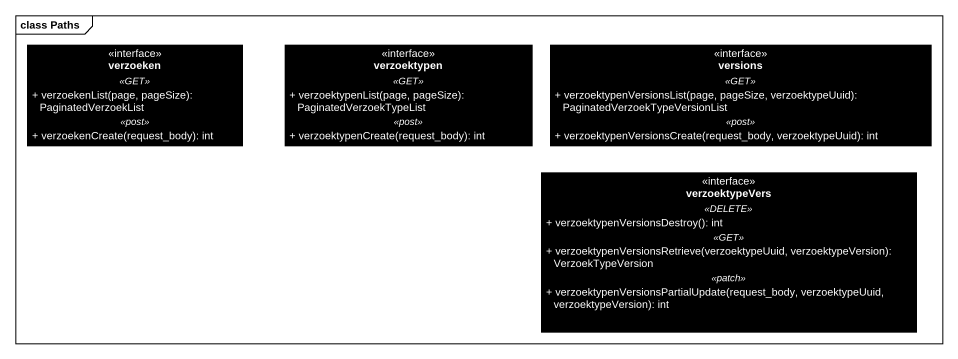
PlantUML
@startuml
mainframe class Paths
hide circle
hide empty members
skinparam classAttributeIconSize 0
interface verzoeken #000000 {
  .. <<GET>> ..
  + verzoekenList(page, pageSize): PaginatedVerzoekList
  .. <<post>> ..
  + verzoekenCreate(request_body): int
}
interface verzoektypen #000000 {
  .. <<GET>> ..
  + verzoektypenList(page, pageSize): PaginatedVerzoekTypeList
  .. <<post>> ..
  + verzoektypenCreate(request_body): int
}
interface versions #000000 {
  .. <<GET>> ..
  + verzoektypenVersionsList(page, pageSize, verzoektypeUuid): PaginatedVerzoekTypeVersionList
  .. <<post>> ..
  + verzoektypenVersionsCreate(request_body, verzoektypeUuid): int
}
interface verzoektypeVers #000000 {
  .. <<DELETE>> ..
  + verzoektypenVersionsDestroy(): int
  .. <<GET>> ..
  + verzoektypenVersionsRetrieve(verzoektypeUuid, verzoektypeVersion): VerzoekTypeVersion
  .. <<patch>> ..
  + verzoektypenVersionsPartialUpdate(request_body, verzoektypeUuid, verzoektypeVersion): int
}
@enduml
